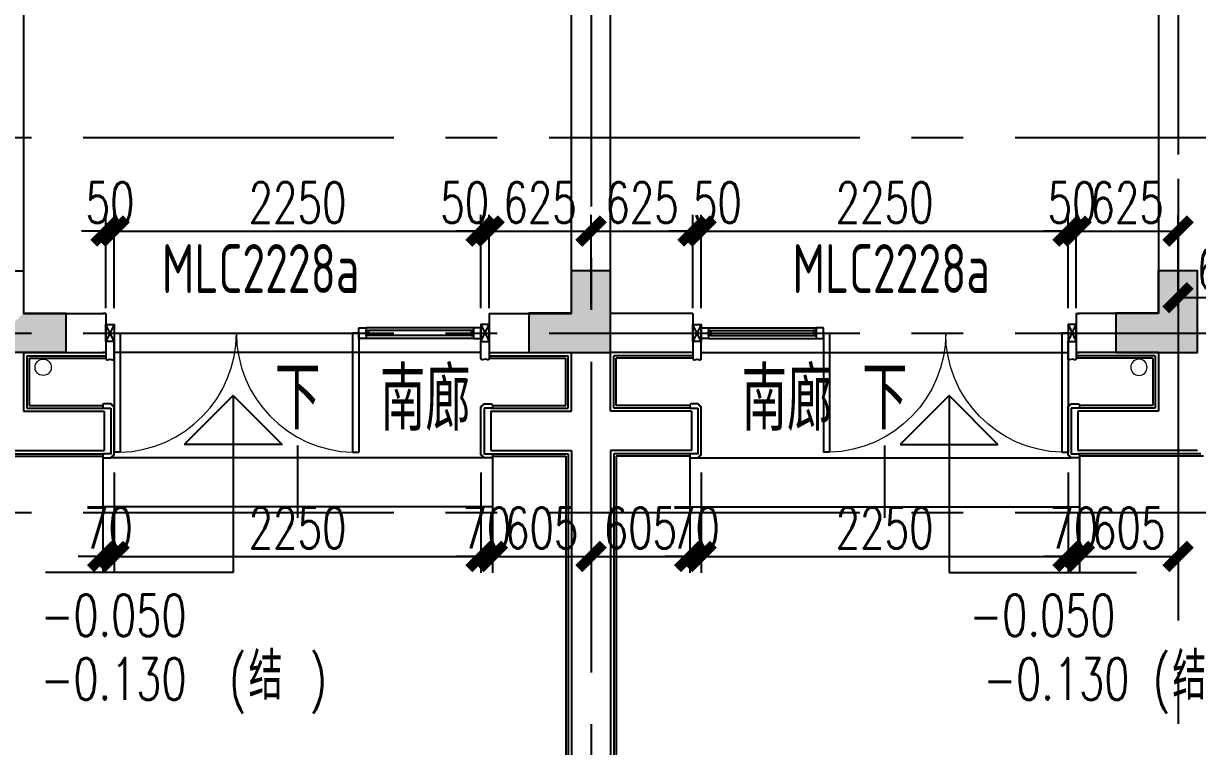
# Model space of a CAD drawing. Extents: x 296441 to 853063, y 459050 to 1117990.
# Drawn here: x 626218 to 633418, y 723777 to 728211 of the extents above; entities that cross this region are included whole.
import ezdxf

# ---------------------------------------------------------------- set-up
doc = ezdxf.new("R2010")
doc.units = 0
doc.header["$LTSCALE"] = 1000
doc.linetypes.add('14-GRID$0$CENTER2', pattern=[28.575, 19.05, -3.175, 3.175, -3.175])
for name, color, linetype in [('0-COL', 50, 'Continuous'), ('0-COL-H1', 170, 'Continuous'), ('14-GRID$0$G-GRID', 9, '14-GRID$0$CENTER2'), ('14-PLAN-BS01-P$0$A-OVLK', 140, 'Continuous'), ('14-PLAN-BS01-P$0$A-WALL-FNSH', 6, 'Continuous'), ('20-PLAN-FL01-P$0$A-WALL', 1, 'Continuous'), ('DIM_ELEV', 3, 'Continuous'), ('DZ-3-TEXT-FL01$0$A-ROOM-IDEN', 4, 'Continuous'), ('DZ-PLAN-MAIN-FL01$0$A-WIND-IDEN', 33, 'Continuous'), ('DZ-TEXT-FL01$0$A-ROOM-IDEN', 4, 'Continuous'), ('E-TEXT-BS01-MI-14$0$A-WIND-IDEN', 33, 'Continuous'), ('E2-E3-FL01$0$A-WALL', 1, 'Continuous'), ('E2-E3-FL01$0$E1-FL01$0$A-ANNO-ARRW', 2, 'Continuous'), ('E2-E3-FL01$0$E1-FL01$0$A-DOOR', 4, 'Continuous'), ('E2-E3-FL01$0$E1-FL01$0$A-FLOR', 23, 'Continuous'), ('E2-E3-FL01$0$E1-FL01$0$A-OVLK', 140, 'Continuous'), ('E2-E3-FL01$0$E1-FL01$0$A-SECT-WIND', 155, 'Continuous'), ('E2-E3-FL01$0$E1-FL01$0$A-SECT-WOOD', 17, 'Continuous'), ('E2-E3-FL01$0$E1-FL01$0$A-WALL', 1, 'Continuous'), ('E2-E3-FL01$0$E1-FL01$0$A-WALL-FNSH', 6, 'Continuous'), ('E2-E3-FL01$0$E1-FL01$0$G-XREF', 2, 'Continuous'), ('E2-E3-FL01$0$menchuangtao1$0$A-DETL-STONE', 42, 'Continuous'), ('E2-E3-FL01$0$menchuangtao1$0$A-WALL', 1, 'Continuous'), ('E2-E3-FL01$0$menchuangtao1$0$A_CUR_FRAME', 112, 'Continuous'), ('E2-E3-FL01$0$menchuangtao2$0$A-DETL-STONE', 42, 'Continuous'), ('E2-E3-FL01$0$menchuangtao2$0$A-WALL', 1, 'Continuous'), ('E4-FL01$0$E1-FL01$0$A-WALL', 1, 'Continuous'), ('PUB_TEXT', 7, 'Continuous'), ('ZT1_Dim---标注---PM、LM、DY、JD', 252, 'Continuous')]:
    doc.layers.add(name, color=color, linetype=linetype)
doc.layers.add('E2-E3-FL01$0$E1-FL01$0$P-SEWG-EQPM', color=4, linetype='Continuous', lineweight=0)
doc.styles.add('_TCH_DIM', font='SIMPLEX', dxfattribs={"bigfont": 'GBCBIG'})
doc.styles.get("Standard").update_dxf_attribs({"font": 'gbenor.shx', "bigfont": 'gbcbig.shx'})
doc.styles.add('ZT-DIMSTYLE', font='ROMANS.shx', dxfattribs={"width": 0.7, "bigfont": 'CHINESE.shx'})
doc.dimstyles.new('ZT-DIM100', dxfattribs={"dimscale": 100, "dimtxt": 2.5, "dimasz": 1.5, "dimexe": 1, "dimexo": 1, "dimgap": 0.5, "dimtad": 1, "dimdec": 0, "dimdsep": 46, "dimtxsty": 'ZT-DIMSTYLE', "dimblk": 'ARCHTICK', "dimcen": 2.5, "dimclrd": 175, "dimclre": 175, "dimclrt": 7, "dimazin": 2, "dimtfac": 1, "dimtix": 1, "dimtmove": 2, "dimatfit": 3, "dimfxl": 0, "dimarcsym": 0})

# ---------------------------------------------------------------- blocks, each defined once
blk = doc.blocks.new('tt14')
at = {"layer": 'DIM_ELEV'}
for p, q in [((827947.5, 242204.8), (827647.5, 241904.8)), ((827947.5, 242204.8), (828247.5, 241904.8)), ((827947.5, 242204.8), (827947.5, 241119.3)), ((828247.5, 241904.8), (827647.5, 241904.8)), ((827947.5, 241119.3), (826797.5, 241119.3))]:
    blk.add_line(p, q, dxfattribs=at)
at = {"layer": 'DZ-TEXT-FL01$0$A-ROOM-IDEN'}
blk.add_text('南廊', height=385.82, dxfattribs=at).set_placement((828849.1, 241989))
at = {"layer": 'E-TEXT-BS01-MI-14$0$A-WIND-IDEN', "color": 2, "width": 0.8}
blk.add_text('MLC2228a', height=300, dxfattribs=at).set_placement((827510.8, 242833.7))
at = {"layer": 'PUB_TEXT', "style": '_TCH_DIM', "width": 0.705882}
for s, p in [('-0.050', (826767.5, 240729.3)), ('(', (827922.7, 240339.3)), (')', (828416.2, 240339.3)), ('-0.130', (826767.5, 240339.3))]:
    blk.add_text(s, height=255, dxfattribs=at).set_placement(p)
at = {"layer": 'PUB_TEXT', "style": '_TCH_DIM'}
blk.add_text('结', height=289.4, dxfattribs=at).set_placement((828042.7, 240339.3))
blk = doc.blocks.new('tt13')
at = {"layer": 'DIM_ELEV'}
for p, q in [((861478.1, 242204.8), (861178.1, 241904.8)), ((861478.1, 242204.8), (861778.1, 241904.8)), ((861478.1, 242204.8), (861478.1, 241119.3)), ((861178.1, 241904.8), (861778.1, 241904.8)), ((861478.1, 241119.3), (862628.1, 241119.3))]:
    blk.add_line(p, q, dxfattribs=at)
at = {"layer": 'DZ-3-TEXT-FL01$0$A-ROOM-IDEN'}
blk.add_text('南廊', height=385.82, dxfattribs=at).set_placement((860206.3, 241989))
at = {"layer": 'DZ-PLAN-MAIN-FL01$0$A-WIND-IDEN', "color": 2, "width": 0.8}
blk.add_text('MLC2228a', height=300, dxfattribs=at).set_placement((860517.7, 242833.7))
at = {"layer": 'PUB_TEXT', "style": '_TCH_DIM', "width": 0.705882}
for s, p in [('-0.050', (861603.8, 240729.3)), ('(', (862728.1, 240339.3)), ('-0.130', (861689.5, 240339.3))]:
    blk.add_text(s, height=255, dxfattribs=at).set_placement(p)
at = {"layer": 'PUB_TEXT', "style": '_TCH_DIM'}
blk.add_text('结', height=289.4, dxfattribs=at).set_placement((862848.1, 240339.3))
blk = doc.blocks.new('E2-E3-FL01$0$menchuangtao1')
at = {"layer": 'E2-E3-FL01$0$menchuangtao1$0$A-DETL-STONE'}
blk.add_lwpolyline([(-10, -52.5), (-10, -159.2, -0.471625), (-15, -162.1, -0.528396), (-19.5, -164.7, 0.241692), (-50.5, -164.7, -0.528396), (-55, -162.1, -0.471625), (-60, -159.2), (-60, -52.5)], format="xyb", close=True, dxfattribs=at)
at = {"layer": 'E2-E3-FL01$0$menchuangtao1$0$A-WALL'}
for p, q in [((-10, 120), (-10, -120)), ((-10, 120), (10, 120)), ((-10, -120), (10, -120))]:
    blk.add_line(p, q, dxfattribs=at)
at = {"layer": 'E2-E3-FL01$0$menchuangtao1$0$A_CUR_FRAME'}
for p, q in [((-60, -52.5), (-10, 52.5)), ((-60, 52.5), (-10, -52.5))]:
    blk.add_line(p, q, dxfattribs=at)
blk.add_lwpolyline([(-10, -52.5), (-10, 52.5), (-60, 52.5), (-60, -52.5)], close=True, dxfattribs=at)
blk = doc.blocks.new('E2-E3-FL01$0$menchuangtao2')
at = {"layer": 'E2-E3-FL01$0$menchuangtao2$0$A-DETL-STONE'}
blk.add_lwpolyline([(40, 140), (40, -140), (40, -140), (-10, -140), (-10, -159), (-4, -165), (42, -165), (45, -162), (45, -159), (48, -159), (48, -156, 0.414214), (57, -147), (60, -147), (60, -147), (60, 147), (57, 147, 0.414214), (48, 156), (48, 159), (45, 159), (45, 162), (42, 165), (-4, 165), (-10, 159), (-10, 140)], format="xyb", close=True, dxfattribs=at)
at = {"layer": 'E2-E3-FL01$0$menchuangtao2$0$A-WALL'}
blk.add_line((0, 120), (0, -120), dxfattribs=at)
blk.add_line((0, 120), (0, -120), dxfattribs=at)
blk = doc.blocks.new('E2-E3-FL01$0$E1-FL01$0$B-PLAN-FL01$0$$DorLib2D$00000002')
for p, q in [((-0.5, 0), (-0.5, 0.4875)), ((-0.475, 0.4875), (-0.5, 0.4875)), ((-0.475, 0), (-0.475, 0.4875)), ((0.475, 0), (0.475, 0.4875)), ((0.475, 0.4875), (0.5, 0.4875)), ((0.5, 0), (0.5, 0.4875)), ((-0.5, 0), (-0.475, 0)), ((0.5, 0), (0.475, 0))]:
    blk.add_line(p, q)
at = {"lineweight": 13}
for centre, start, end in [((-0.4875, 0), 0, 88.5307), ((0.4875, 0), 91.4693, 180)]:
    blk.add_arc(centre, 0.4875, start, end, dxfattribs=at)
blk = doc.blocks.new('E2-E3-FL01$0$E1-FL01$0$750----DDDD')
at = {"layer": 'E2-E3-FL01$0$E1-FL01$0$A-SECT-WIND'}
for p, q in [((45, 32.5), (705, 32.5)), ((60, 15), (690, 15)), ((45, -32.5), (705, -32.5)), ((60, -15), (690, -15))]:
    blk.add_line(p, q, dxfattribs=at)
at = {"layer": 'E2-E3-FL01$0$E1-FL01$0$A-SECT-WOOD'}
for points in [[(0, 32.5), (45, 32.5), (45, -32.5), (0, -32.5)], [(60, 15), (60, -15), (45, -15), (45, 15)], [(690, 15), (690, -15), (705, -15), (705, 15)], [(750, 32.5), (705, 32.5), (705, -32.5), (750, -32.5)]]:
    blk.add_lwpolyline(points, close=True, dxfattribs=at)
blk = doc.blocks.new('9.6N一层')
at = {"layer": 'E2-E3-FL01$0$A-WALL'}
blk.add_line((704356.5, 205143.4), (704861.5, 205143.4), dxfattribs=at)
blk.add_lwpolyline([(704861.5, 205143.4), (704861.5, 209103.4)], dxfattribs=at)
at = {"layer": 'E2-E3-FL01$0$E1-FL01$0$A-ANNO-ARRW'}
blk.add_lwpolyline([(703181.5, 204333.3, 0, 0, 0), (703181.5, 204190.9, 80, 0, 0), (703181.5, 203890.9, 0, 0, 0)], format="xyseb", dxfattribs=at)
blk.add_lwpolyline([(703181.5, 204333.3), (703181.5, 203890.9)], dxfattribs=at)
at = {"layer": 'E2-E3-FL01$0$E1-FL01$0$A-FLOR'}
blk.add_line((704306.5, 204903.4), (702056.5, 204903.4), dxfattribs=at)
at = {"layer": 'E2-E3-FL01$0$E1-FL01$0$A-OVLK'}
for p, q in [((701536.5, 204868.4), (701536.5, 204578.4)), ((701536.5, 204868.4), (702006.5, 204868.4)), ((704356.5, 204868.4), (704826.5, 204868.4)), ((704826.5, 204578.4), (704826.5, 204868.4)), ((701536.5, 204578.4), (701986.5, 204578.4)), ((704376.5, 204578.4), (704826.5, 204578.4)), ((701226.5, 204268.4), (701986.5, 204268.4)), ((701986.5, 204264.4), (701986.5, 203958.4)), ((704376.5, 204268.4), (704826.5, 204268.4)), ((704376.5, 204264.4), (704376.5, 203958.4)), ((704826.5, 204268.4), (704826.5, 203923.4)), ((704324.5, 204258.4), (702038.5, 204258.4)), ((704376.5, 203958.4), (701986.5, 203958.4))]:
    blk.add_line(p, q, dxfattribs=at)
at = {"layer": 'E2-E3-FL01$0$E1-FL01$0$A-WALL'}
for p, q in [((704861.5, 205143.4), (704861.5, 209103.4)), ((701501.5, 208143.4), (701501.5, 205143.4)), ((701501.5, 205143.4), (701996.5, 205143.4)), ((704366.5, 205143.4), (704861.5, 205143.4)), ((701501.5, 204903.4), (701501.5, 204543.4)), ((701501.5, 204903.4), (701996.5, 204903.4)), ((704366.5, 204903.4), (704861.5, 204903.4)), ((704861.5, 204543.4), (704861.5, 204903.4)), ((701501.5, 204543.4), (701996.5, 204543.4)), ((704366.5, 204543.4), (704861.5, 204543.4)), ((701261.5, 204303.4), (701996.5, 204303.4)), ((704366.5, 204303.4), (704861.5, 204303.4)), ((704861.5, 204303.4), (704861.5, 203923.4))]:
    blk.add_line(p, q, dxfattribs=at)
at = {"layer": 'E2-E3-FL01$0$E1-FL01$0$A-WALL-FNSH'}
for p, q in [((701521.5, 204883.4), (701521.5, 204563.4)), ((701521.5, 204883.4), (702006.5, 204883.4)), ((704356.5, 204883.4), (704841.5, 204883.4)), ((704841.5, 204563.4), (704841.5, 204883.4)), ((701521.5, 204563.4), (701996.5, 204563.4)), ((704366.5, 204563.4), (704841.5, 204563.4)), ((701241.5, 204283.4), (701996.5, 204283.4)), ((704366.5, 204283.4), (704841.5, 204283.4)), ((704841.5, 204283.4), (704841.5, 203923.4))]:
    blk.add_line(p, q, dxfattribs=at)
at = {"layer": 'E2-E3-FL01$0$E1-FL01$0$P-SEWG-EQPM'}
blk.add_circle((701621.5, 204813.4), 50, dxfattribs=at)
at = {"extrusion": (0, 0, -1), "zscale": -1}
blk.add_blockref('E2-E3-FL01$0$E1-FL01$0$750----DDDD', (-704306.5, 205023.4), dxfattribs=at)
at = {"layer": 'E2-E3-FL01$0$E1-FL01$0$A-DOOR', "xscale": 1500, "yscale": 1500, "zscale": 1500, "rotation": 180}
blk.add_blockref('E2-E3-FL01$0$E1-FL01$0$B-PLAN-FL01$0$$DorLib2D$00000002', (702806.5, 205023.4), dxfattribs=at)
at = {"layer": 'E2-E3-FL01$0$E1-FL01$0$G-XREF', "extrusion": (0, 0, -1), "zscale": -1}
for name, p in [('E2-E3-FL01$0$menchuangtao1', (-701996.5, 205023.4)), ('E2-E3-FL01$0$menchuangtao2', (-704366.5, 204423.4))]:
    blk.add_blockref(name, p, dxfattribs=at)
at = {"layer": 'E2-E3-FL01$0$E1-FL01$0$G-XREF'}
for name, p in [('E2-E3-FL01$0$menchuangtao1', (704366.5, 205023.4)), ('E2-E3-FL01$0$menchuangtao2', (701996.5, 204423.4))]:
    blk.add_blockref(name, p, dxfattribs=at)
blk = doc.blocks.new('_ArchTick')
at = {"color": 0, "linetype": 'ByBlock', "const_width": 0.4}
blk.add_lwpolyline([(-0.5, -0.5), (0.5, 0.5)], dxfattribs=at)
blk = doc.blocks.new('*D909')
at = {"layer": 'Defpoints', "color": 0, "ltscale": 1000, "transparency": 16777216}
for p in [(632693.5, 725557.6), (633298.5, 725557.6), (633298.5, 724942.2)]:
    blk.add_point(p, dxfattribs=at)
at = {"layer": 'ZT1_Dim---标注---PM、LM、DY、JD', "color": 175, "linetype": 'ByBlock', "lineweight": -2, "ltscale": 1000, "transparency": 16777216}
for p, q in [((632693.5, 725457.6), (632693.5, 724842.2)), ((633298.5, 725457.6), (633298.5, 724842.2)), ((632693.5, 724942.2), (633298.5, 724942.2))]:
    blk.add_line(p, q, dxfattribs=at)
at = {"layer": 'ZT1_Dim---标注---PM、LM、DY、JD', "color": 175, "lineweight": -2, "ltscale": 1000, "transparency": 16777216, "xscale": 150, "yscale": 150, "zscale": 150, "rotation": 180}
blk.add_blockref('_ArchTick', (632693.5, 724942.2), dxfattribs=at)
at = {"layer": 'ZT1_Dim---标注---PM、LM、DY、JD', "color": 175, "lineweight": -2, "ltscale": 1000, "transparency": 16777216, "xscale": 150, "yscale": 150, "zscale": 150}
blk.add_blockref('_ArchTick', (633298.5, 724942.2), dxfattribs=at)
at = {"layer": 'ZT1_Dim---标注---PM、LM、DY、JD', "color": 7, "ltscale": 1000, "transparency": 16777216, "insert": (632996, 725117.2), "char_height": 250, "attachment_point": 5, "style": 'ZT-DIMSTYLE'}
blk.add_mtext('605', dxfattribs=at)
blk = doc.blocks.new('*D910')
at = {"layer": 'Defpoints', "color": 0, "ltscale": 1000, "transparency": 16777216}
for p in [(632623.5, 725557.6), (632693.5, 725557.6), (632693.5, 724942.2)]:
    blk.add_point(p, dxfattribs=at)
at = {"layer": 'ZT1_Dim---标注---PM、LM、DY、JD', "color": 175, "linetype": 'ByBlock', "lineweight": -2, "ltscale": 1000, "transparency": 16777216}
for p, q in [((632623.5, 725457.6), (632623.5, 724842.2)), ((632693.5, 725457.6), (632693.5, 724842.2)), ((632623.5, 724942.2), (632473.5, 724942.2)), ((632623.5, 724942.2), (632693.5, 724942.2)), ((632693.5, 724942.2), (632843.5, 724942.2))]:
    blk.add_line(p, q, dxfattribs=at)
at = {"layer": 'ZT1_Dim---标注---PM、LM、DY、JD', "color": 175, "lineweight": -2, "ltscale": 1000, "transparency": 16777216, "xscale": 150, "yscale": 150, "zscale": 150}
blk.add_blockref('_ArchTick', (632623.5, 724942.2), dxfattribs=at)
at = {"layer": 'ZT1_Dim---标注---PM、LM、DY、JD', "color": 175, "lineweight": -2, "ltscale": 1000, "transparency": 16777216, "xscale": 150, "yscale": 150, "zscale": 150, "rotation": 180}
blk.add_blockref('_ArchTick', (632693.5, 724942.2), dxfattribs=at)
at = {"layer": 'ZT1_Dim---标注---PM、LM、DY、JD', "color": 7, "ltscale": 1000, "transparency": 16777216, "insert": (632658.5, 725117.2), "char_height": 250, "attachment_point": 5, "style": 'ZT-DIMSTYLE'}
blk.add_mtext('70', dxfattribs=at)
blk = doc.blocks.new('*D911')
at = {"layer": 'Defpoints', "color": 0, "ltscale": 1000, "transparency": 16777216}
for p in [(630373.5, 725557.6), (632623.5, 725557.6), (632623.5, 724942.2)]:
    blk.add_point(p, dxfattribs=at)
at = {"layer": 'ZT1_Dim---标注---PM、LM、DY、JD', "color": 175, "linetype": 'ByBlock', "lineweight": -2, "ltscale": 1000, "transparency": 16777216}
for p, q in [((630373.5, 725457.6), (630373.5, 724842.2)), ((632623.5, 725457.6), (632623.5, 724842.2)), ((630373.5, 724942.2), (632623.5, 724942.2))]:
    blk.add_line(p, q, dxfattribs=at)
at = {"layer": 'ZT1_Dim---标注---PM、LM、DY、JD', "color": 175, "lineweight": -2, "ltscale": 1000, "transparency": 16777216, "xscale": 150, "yscale": 150, "zscale": 150, "rotation": 180}
blk.add_blockref('_ArchTick', (630373.5, 724942.2), dxfattribs=at)
at = {"layer": 'ZT1_Dim---标注---PM、LM、DY、JD', "color": 175, "lineweight": -2, "ltscale": 1000, "transparency": 16777216, "xscale": 150, "yscale": 150, "zscale": 150}
blk.add_blockref('_ArchTick', (632623.5, 724942.2), dxfattribs=at)
at = {"layer": 'ZT1_Dim---标注---PM、LM、DY、JD', "color": 7, "ltscale": 1000, "transparency": 16777216, "insert": (631498.5, 725117.2), "char_height": 250, "attachment_point": 5, "style": 'ZT-DIMSTYLE'}
blk.add_mtext('2250', dxfattribs=at)
blk = doc.blocks.new('*D912')
at = {"layer": 'Defpoints', "color": 0, "ltscale": 1000, "transparency": 16777216}
for p in [(630303.5, 725557.6), (630373.5, 725557.6), (630373.5, 724942.2)]:
    blk.add_point(p, dxfattribs=at)
at = {"layer": 'ZT1_Dim---标注---PM、LM、DY、JD', "color": 175, "linetype": 'ByBlock', "lineweight": -2, "ltscale": 1000, "transparency": 16777216}
for p, q in [((630303.5, 725457.6), (630303.5, 724842.2)), ((630373.5, 725457.6), (630373.5, 724842.2)), ((630303.5, 724942.2), (630153.5, 724942.2)), ((630303.5, 724942.2), (630373.5, 724942.2)), ((630373.5, 724942.2), (630523.5, 724942.2))]:
    blk.add_line(p, q, dxfattribs=at)
at = {"layer": 'ZT1_Dim---标注---PM、LM、DY、JD', "color": 175, "lineweight": -2, "ltscale": 1000, "transparency": 16777216, "xscale": 150, "yscale": 150, "zscale": 150}
blk.add_blockref('_ArchTick', (630303.5, 724942.2), dxfattribs=at)
at = {"layer": 'ZT1_Dim---标注---PM、LM、DY、JD', "color": 175, "lineweight": -2, "ltscale": 1000, "transparency": 16777216, "xscale": 150, "yscale": 150, "zscale": 150, "rotation": 180}
blk.add_blockref('_ArchTick', (630373.5, 724942.2), dxfattribs=at)
at = {"layer": 'ZT1_Dim---标注---PM、LM、DY、JD', "color": 7, "ltscale": 1000, "transparency": 16777216, "insert": (630338.5, 725117.2), "char_height": 250, "attachment_point": 5, "style": 'ZT-DIMSTYLE'}
blk.add_mtext('70', dxfattribs=at)
blk = doc.blocks.new('*D913')
at = {"layer": 'Defpoints', "color": 0, "ltscale": 1000, "transparency": 16777216}
for p in [(629698.5, 725557.6), (630303.5, 725557.6), (630303.5, 724942.2)]:
    blk.add_point(p, dxfattribs=at)
at = {"layer": 'ZT1_Dim---标注---PM、LM、DY、JD', "color": 175, "linetype": 'ByBlock', "lineweight": -2, "ltscale": 1000, "transparency": 16777216}
for p, q in [((629698.5, 725457.6), (629698.5, 724842.2)), ((630303.5, 725457.6), (630303.5, 724842.2)), ((629698.5, 724942.2), (630303.5, 724942.2))]:
    blk.add_line(p, q, dxfattribs=at)
at = {"layer": 'ZT1_Dim---标注---PM、LM、DY、JD', "color": 175, "lineweight": -2, "ltscale": 1000, "transparency": 16777216, "xscale": 150, "yscale": 150, "zscale": 150, "rotation": 180}
blk.add_blockref('_ArchTick', (629698.5, 724942.2), dxfattribs=at)
at = {"layer": 'ZT1_Dim---标注---PM、LM、DY、JD', "color": 175, "lineweight": -2, "ltscale": 1000, "transparency": 16777216, "xscale": 150, "yscale": 150, "zscale": 150}
blk.add_blockref('_ArchTick', (630303.5, 724942.2), dxfattribs=at)
at = {"layer": 'ZT1_Dim---标注---PM、LM、DY、JD', "color": 7, "ltscale": 1000, "transparency": 16777216, "insert": (630001, 725117.2), "char_height": 250, "attachment_point": 5, "style": 'ZT-DIMSTYLE'}
blk.add_mtext('605', dxfattribs=at)
blk = doc.blocks.new('*D914')
at = {"layer": 'Defpoints', "color": 0, "ltscale": 1000, "transparency": 16777216}
for p in [(629093.5, 725557.6), (629698.5, 725557.6), (629698.5, 724942.2)]:
    blk.add_point(p, dxfattribs=at)
at = {"layer": 'ZT1_Dim---标注---PM、LM、DY、JD', "color": 175, "linetype": 'ByBlock', "lineweight": -2, "ltscale": 1000, "transparency": 16777216}
for p, q in [((629093.5, 725457.6), (629093.5, 724842.2)), ((629698.5, 725457.6), (629698.5, 724842.2)), ((629093.5, 724942.2), (629698.5, 724942.2))]:
    blk.add_line(p, q, dxfattribs=at)
at = {"layer": 'ZT1_Dim---标注---PM、LM、DY、JD', "color": 175, "lineweight": -2, "ltscale": 1000, "transparency": 16777216, "xscale": 150, "yscale": 150, "zscale": 150, "rotation": 180}
blk.add_blockref('_ArchTick', (629093.5, 724942.2), dxfattribs=at)
at = {"layer": 'ZT1_Dim---标注---PM、LM、DY、JD', "color": 175, "lineweight": -2, "ltscale": 1000, "transparency": 16777216, "xscale": 150, "yscale": 150, "zscale": 150}
blk.add_blockref('_ArchTick', (629698.5, 724942.2), dxfattribs=at)
at = {"layer": 'ZT1_Dim---标注---PM、LM、DY、JD', "color": 7, "ltscale": 1000, "transparency": 16777216, "insert": (629396, 725117.2), "char_height": 250, "attachment_point": 5, "style": 'ZT-DIMSTYLE'}
blk.add_mtext('605', dxfattribs=at)
blk = doc.blocks.new('*D915')
at = {"layer": 'Defpoints', "color": 0, "ltscale": 1000, "transparency": 16777216}
for p in [(629023.5, 725557.6), (629093.5, 725557.6), (629093.5, 724942.2)]:
    blk.add_point(p, dxfattribs=at)
at = {"layer": 'ZT1_Dim---标注---PM、LM、DY、JD', "color": 175, "linetype": 'ByBlock', "lineweight": -2, "ltscale": 1000, "transparency": 16777216}
for p, q in [((629023.5, 725457.6), (629023.5, 724842.2)), ((629093.5, 725457.6), (629093.5, 724842.2)), ((629023.5, 724942.2), (628873.5, 724942.2)), ((629023.5, 724942.2), (629093.5, 724942.2)), ((629093.5, 724942.2), (629243.5, 724942.2))]:
    blk.add_line(p, q, dxfattribs=at)
at = {"layer": 'ZT1_Dim---标注---PM、LM、DY、JD', "color": 175, "lineweight": -2, "ltscale": 1000, "transparency": 16777216, "xscale": 150, "yscale": 150, "zscale": 150}
blk.add_blockref('_ArchTick', (629023.5, 724942.2), dxfattribs=at)
at = {"layer": 'ZT1_Dim---标注---PM、LM、DY、JD', "color": 175, "lineweight": -2, "ltscale": 1000, "transparency": 16777216, "xscale": 150, "yscale": 150, "zscale": 150, "rotation": 180}
blk.add_blockref('_ArchTick', (629093.5, 724942.2), dxfattribs=at)
at = {"layer": 'ZT1_Dim---标注---PM、LM、DY、JD', "color": 7, "ltscale": 1000, "transparency": 16777216, "insert": (629058.5, 725117.2), "char_height": 250, "attachment_point": 5, "style": 'ZT-DIMSTYLE'}
blk.add_mtext('70', dxfattribs=at)
blk = doc.blocks.new('*D916')
at = {"layer": 'Defpoints', "color": 0, "ltscale": 1000, "transparency": 16777216}
for p in [(626773.5, 725557.6), (629023.5, 725557.6), (629023.5, 724942.2)]:
    blk.add_point(p, dxfattribs=at)
at = {"layer": 'ZT1_Dim---标注---PM、LM、DY、JD', "color": 175, "linetype": 'ByBlock', "lineweight": -2, "ltscale": 1000, "transparency": 16777216}
for p, q in [((626773.5, 725457.6), (626773.5, 724842.2)), ((629023.5, 725457.6), (629023.5, 724842.2)), ((626773.5, 724942.2), (629023.5, 724942.2))]:
    blk.add_line(p, q, dxfattribs=at)
at = {"layer": 'ZT1_Dim---标注---PM、LM、DY、JD', "color": 175, "lineweight": -2, "ltscale": 1000, "transparency": 16777216, "xscale": 150, "yscale": 150, "zscale": 150, "rotation": 180}
blk.add_blockref('_ArchTick', (626773.5, 724942.2), dxfattribs=at)
at = {"layer": 'ZT1_Dim---标注---PM、LM、DY、JD', "color": 175, "lineweight": -2, "ltscale": 1000, "transparency": 16777216, "xscale": 150, "yscale": 150, "zscale": 150}
blk.add_blockref('_ArchTick', (629023.5, 724942.2), dxfattribs=at)
at = {"layer": 'ZT1_Dim---标注---PM、LM、DY、JD', "color": 7, "ltscale": 1000, "transparency": 16777216, "insert": (627898.5, 725117.2), "char_height": 250, "attachment_point": 5, "style": 'ZT-DIMSTYLE'}
blk.add_mtext('2250', dxfattribs=at)
blk = doc.blocks.new('*D917')
at = {"layer": 'Defpoints', "color": 0, "ltscale": 1000, "transparency": 16777216}
for p in [(626703.5, 725557.6), (626773.5, 725557.6), (626773.5, 724942.2)]:
    blk.add_point(p, dxfattribs=at)
at = {"layer": 'ZT1_Dim---标注---PM、LM、DY、JD', "color": 175, "linetype": 'ByBlock', "lineweight": -2, "ltscale": 1000, "transparency": 16777216}
for p, q in [((626703.5, 725457.6), (626703.5, 724842.2)), ((626773.5, 725457.6), (626773.5, 724842.2)), ((626703.5, 724942.2), (626553.5, 724942.2)), ((626703.5, 724942.2), (626773.5, 724942.2)), ((626773.5, 724942.2), (626923.5, 724942.2))]:
    blk.add_line(p, q, dxfattribs=at)
at = {"layer": 'ZT1_Dim---标注---PM、LM、DY、JD', "color": 175, "lineweight": -2, "ltscale": 1000, "transparency": 16777216, "xscale": 150, "yscale": 150, "zscale": 150}
blk.add_blockref('_ArchTick', (626703.5, 724942.2), dxfattribs=at)
at = {"layer": 'ZT1_Dim---标注---PM、LM、DY、JD', "color": 175, "lineweight": -2, "ltscale": 1000, "transparency": 16777216, "xscale": 150, "yscale": 150, "zscale": 150, "rotation": 180}
blk.add_blockref('_ArchTick', (626773.5, 724942.2), dxfattribs=at)
at = {"layer": 'ZT1_Dim---标注---PM、LM、DY、JD', "color": 7, "ltscale": 1000, "transparency": 16777216, "insert": (626738.5, 725117.2), "char_height": 250, "attachment_point": 5, "style": 'ZT-DIMSTYLE'}
blk.add_mtext('70', dxfattribs=at)
blk = doc.blocks.new('*D918')
at = {"layer": 'Defpoints', "color": 0, "ltscale": 1000, "transparency": 16777216}
for p in [(633298.5, 726937.7), (632673.5, 726365.1), (633298.5, 726365.1)]:
    blk.add_point(p, dxfattribs=at)
at = {"layer": 'ZT1_Dim---标注---PM、LM、DY、JD', "color": 175, "linetype": 'ByBlock', "lineweight": -2, "ltscale": 1000, "transparency": 16777216}
for p, q in [((632673.5, 726465.1), (632673.5, 727037.7)), ((633298.5, 726465.1), (633298.5, 727037.7)), ((632673.5, 726937.7), (633298.5, 726937.7))]:
    blk.add_line(p, q, dxfattribs=at)
at = {"layer": 'ZT1_Dim---标注---PM、LM、DY、JD', "color": 175, "lineweight": -2, "ltscale": 1000, "transparency": 16777216, "xscale": 150, "yscale": 150, "zscale": 150, "rotation": 180}
blk.add_blockref('_ArchTick', (632673.5, 726937.7), dxfattribs=at)
at = {"layer": 'ZT1_Dim---标注---PM、LM、DY、JD', "color": 175, "lineweight": -2, "ltscale": 1000, "transparency": 16777216, "xscale": 150, "yscale": 150, "zscale": 150}
blk.add_blockref('_ArchTick', (633298.5, 726937.7), dxfattribs=at)
at = {"layer": 'ZT1_Dim---标注---PM、LM、DY、JD', "color": 7, "ltscale": 1000, "transparency": 16777216, "insert": (632986, 727112.7), "char_height": 250, "attachment_point": 5, "style": 'ZT-DIMSTYLE'}
blk.add_mtext('625', dxfattribs=at)
blk = doc.blocks.new('*D919')
at = {"layer": 'Defpoints', "color": 0, "ltscale": 1000, "transparency": 16777216}
for p in [(632673.5, 726937.7), (632623.5, 726365.1), (632673.5, 726365.1)]:
    blk.add_point(p, dxfattribs=at)
at = {"layer": 'ZT1_Dim---标注---PM、LM、DY、JD', "color": 175, "linetype": 'ByBlock', "lineweight": -2, "ltscale": 1000, "transparency": 16777216}
for p, q in [((632623.5, 726465.1), (632623.5, 727037.7)), ((632673.5, 726465.1), (632673.5, 727037.7)), ((632623.5, 726937.7), (632473.5, 726937.7)), ((632623.5, 726937.7), (632673.5, 726937.7)), ((632673.5, 726937.7), (632823.5, 726937.7))]:
    blk.add_line(p, q, dxfattribs=at)
at = {"layer": 'ZT1_Dim---标注---PM、LM、DY、JD', "color": 175, "lineweight": -2, "ltscale": 1000, "transparency": 16777216, "xscale": 150, "yscale": 150, "zscale": 150}
blk.add_blockref('_ArchTick', (632623.5, 726937.7), dxfattribs=at)
at = {"layer": 'ZT1_Dim---标注---PM、LM、DY、JD', "color": 175, "lineweight": -2, "ltscale": 1000, "transparency": 16777216, "xscale": 150, "yscale": 150, "zscale": 150, "rotation": 180}
blk.add_blockref('_ArchTick', (632673.5, 726937.7), dxfattribs=at)
at = {"layer": 'ZT1_Dim---标注---PM、LM、DY、JD', "color": 7, "ltscale": 1000, "transparency": 16777216, "insert": (632648.5, 727112.7), "char_height": 250, "attachment_point": 5, "style": 'ZT-DIMSTYLE'}
blk.add_mtext('50', dxfattribs=at)
blk = doc.blocks.new('*D920')
at = {"layer": 'Defpoints', "color": 0, "ltscale": 1000, "transparency": 16777216}
for p in [(632623.5, 726937.7), (630373.5, 726365.1), (632623.5, 726365.1)]:
    blk.add_point(p, dxfattribs=at)
at = {"layer": 'ZT1_Dim---标注---PM、LM、DY、JD', "color": 175, "linetype": 'ByBlock', "lineweight": -2, "ltscale": 1000, "transparency": 16777216}
for p, q in [((630373.5, 726465.1), (630373.5, 727037.7)), ((632623.5, 726465.1), (632623.5, 727037.7)), ((630373.5, 726937.7), (632623.5, 726937.7))]:
    blk.add_line(p, q, dxfattribs=at)
at = {"layer": 'ZT1_Dim---标注---PM、LM、DY、JD', "color": 175, "lineweight": -2, "ltscale": 1000, "transparency": 16777216, "xscale": 150, "yscale": 150, "zscale": 150, "rotation": 180}
blk.add_blockref('_ArchTick', (630373.5, 726937.7), dxfattribs=at)
at = {"layer": 'ZT1_Dim---标注---PM、LM、DY、JD', "color": 175, "lineweight": -2, "ltscale": 1000, "transparency": 16777216, "xscale": 150, "yscale": 150, "zscale": 150}
blk.add_blockref('_ArchTick', (632623.5, 726937.7), dxfattribs=at)
at = {"layer": 'ZT1_Dim---标注---PM、LM、DY、JD', "color": 7, "ltscale": 1000, "transparency": 16777216, "insert": (631498.5, 727112.7), "char_height": 250, "attachment_point": 5, "style": 'ZT-DIMSTYLE'}
blk.add_mtext('2250', dxfattribs=at)
blk = doc.blocks.new('*D921')
at = {"layer": 'Defpoints', "color": 0, "ltscale": 1000, "transparency": 16777216}
for p in [(630373.5, 726937.7), (630323.5, 726365.1), (630373.5, 726365.1)]:
    blk.add_point(p, dxfattribs=at)
at = {"layer": 'ZT1_Dim---标注---PM、LM、DY、JD', "color": 175, "linetype": 'ByBlock', "lineweight": -2, "ltscale": 1000, "transparency": 16777216}
for p, q in [((630323.5, 726465.1), (630323.5, 727037.7)), ((630373.5, 726465.1), (630373.5, 727037.7)), ((630323.5, 726937.7), (630173.5, 726937.7)), ((630323.5, 726937.7), (630373.5, 726937.7)), ((630373.5, 726937.7), (630523.5, 726937.7))]:
    blk.add_line(p, q, dxfattribs=at)
at = {"layer": 'ZT1_Dim---标注---PM、LM、DY、JD', "color": 175, "lineweight": -2, "ltscale": 1000, "transparency": 16777216, "xscale": 150, "yscale": 150, "zscale": 150}
blk.add_blockref('_ArchTick', (630323.5, 726937.7), dxfattribs=at)
at = {"layer": 'ZT1_Dim---标注---PM、LM、DY、JD', "color": 175, "lineweight": -2, "ltscale": 1000, "transparency": 16777216, "xscale": 150, "yscale": 150, "zscale": 150, "rotation": 180}
blk.add_blockref('_ArchTick', (630373.5, 726937.7), dxfattribs=at)
at = {"layer": 'ZT1_Dim---标注---PM、LM、DY、JD', "color": 7, "ltscale": 1000, "transparency": 16777216, "insert": (630473.5, 727112.7), "char_height": 250, "attachment_point": 5, "style": 'ZT-DIMSTYLE'}
blk.add_mtext('50', dxfattribs=at)
blk = doc.blocks.new('*D922')
at = {"layer": 'Defpoints', "color": 0, "ltscale": 1000, "transparency": 16777216}
for p in [(630323.5, 726937.7), (629698.5, 726365.1), (630323.5, 726365.1)]:
    blk.add_point(p, dxfattribs=at)
at = {"layer": 'ZT1_Dim---标注---PM、LM、DY、JD', "color": 175, "linetype": 'ByBlock', "lineweight": -2, "ltscale": 1000, "transparency": 16777216}
for p, q in [((629698.5, 726465.1), (629698.5, 727037.7)), ((630323.5, 726465.1), (630323.5, 727037.7)), ((629698.5, 726937.7), (630323.5, 726937.7))]:
    blk.add_line(p, q, dxfattribs=at)
at = {"layer": 'ZT1_Dim---标注---PM、LM、DY、JD', "color": 175, "lineweight": -2, "ltscale": 1000, "transparency": 16777216, "xscale": 150, "yscale": 150, "zscale": 150, "rotation": 180}
blk.add_blockref('_ArchTick', (629698.5, 726937.7), dxfattribs=at)
at = {"layer": 'ZT1_Dim---标注---PM、LM、DY、JD', "color": 175, "lineweight": -2, "ltscale": 1000, "transparency": 16777216, "xscale": 150, "yscale": 150, "zscale": 150}
blk.add_blockref('_ArchTick', (630323.5, 726937.7), dxfattribs=at)
at = {"layer": 'ZT1_Dim---标注---PM、LM、DY、JD', "color": 7, "ltscale": 1000, "transparency": 16777216, "insert": (630011, 727112.7), "char_height": 250, "attachment_point": 5, "style": 'ZT-DIMSTYLE'}
blk.add_mtext('625', dxfattribs=at)
blk = doc.blocks.new('*D923')
at = {"layer": 'Defpoints', "color": 0, "ltscale": 1000, "transparency": 16777216}
for p in [(629698.5, 726937.7), (629073.5, 726365.1), (629698.5, 726365.1)]:
    blk.add_point(p, dxfattribs=at)
at = {"layer": 'ZT1_Dim---标注---PM、LM、DY、JD', "color": 175, "linetype": 'ByBlock', "lineweight": -2, "ltscale": 1000, "transparency": 16777216}
for p, q in [((629073.5, 726465.1), (629073.5, 727037.7)), ((629698.5, 726465.1), (629698.5, 727037.7)), ((629073.5, 726937.7), (629698.5, 726937.7))]:
    blk.add_line(p, q, dxfattribs=at)
at = {"layer": 'ZT1_Dim---标注---PM、LM、DY、JD', "color": 175, "lineweight": -2, "ltscale": 1000, "transparency": 16777216, "xscale": 150, "yscale": 150, "zscale": 150, "rotation": 180}
blk.add_blockref('_ArchTick', (629073.5, 726937.7), dxfattribs=at)
at = {"layer": 'ZT1_Dim---标注---PM、LM、DY、JD', "color": 175, "lineweight": -2, "ltscale": 1000, "transparency": 16777216, "xscale": 150, "yscale": 150, "zscale": 150}
blk.add_blockref('_ArchTick', (629698.5, 726937.7), dxfattribs=at)
at = {"layer": 'ZT1_Dim---标注---PM、LM、DY、JD', "color": 7, "ltscale": 1000, "transparency": 16777216, "insert": (629386, 727112.7), "char_height": 250, "attachment_point": 5, "style": 'ZT-DIMSTYLE'}
blk.add_mtext('625', dxfattribs=at)
blk = doc.blocks.new('*D924')
at = {"layer": 'Defpoints', "color": 0, "ltscale": 1000, "transparency": 16777216}
for p in [(629073.5, 726937.7), (629023.5, 726365.1), (629073.5, 726365.1)]:
    blk.add_point(p, dxfattribs=at)
at = {"layer": 'ZT1_Dim---标注---PM、LM、DY、JD', "color": 175, "linetype": 'ByBlock', "lineweight": -2, "ltscale": 1000, "transparency": 16777216}
for p, q in [((629023.5, 726465.1), (629023.5, 727037.7)), ((629073.5, 726465.1), (629073.5, 727037.7)), ((629023.5, 726937.7), (628873.5, 726937.7)), ((629023.5, 726937.7), (629073.5, 726937.7)), ((629073.5, 726937.7), (629223.5, 726937.7))]:
    blk.add_line(p, q, dxfattribs=at)
at = {"layer": 'ZT1_Dim---标注---PM、LM、DY、JD', "color": 175, "lineweight": -2, "ltscale": 1000, "transparency": 16777216, "xscale": 150, "yscale": 150, "zscale": 150}
blk.add_blockref('_ArchTick', (629023.5, 726937.7), dxfattribs=at)
at = {"layer": 'ZT1_Dim---标注---PM、LM、DY、JD', "color": 175, "lineweight": -2, "ltscale": 1000, "transparency": 16777216, "xscale": 150, "yscale": 150, "zscale": 150, "rotation": 180}
blk.add_blockref('_ArchTick', (629073.5, 726937.7), dxfattribs=at)
at = {"layer": 'ZT1_Dim---标注---PM、LM、DY、JD', "color": 7, "ltscale": 1000, "transparency": 16777216, "insert": (628923.5, 727112.7), "char_height": 250, "attachment_point": 5, "style": 'ZT-DIMSTYLE'}
blk.add_mtext('50', dxfattribs=at)
blk = doc.blocks.new('*D925')
at = {"layer": 'Defpoints', "color": 0, "ltscale": 1000, "transparency": 16777216}
for p in [(629023.5, 726937.7), (626773.5, 726365.1), (629023.5, 726365.1)]:
    blk.add_point(p, dxfattribs=at)
at = {"layer": 'ZT1_Dim---标注---PM、LM、DY、JD', "color": 175, "linetype": 'ByBlock', "lineweight": -2, "ltscale": 1000, "transparency": 16777216}
for p, q in [((626773.5, 726465.1), (626773.5, 727037.7)), ((629023.5, 726465.1), (629023.5, 727037.7)), ((626773.5, 726937.7), (629023.5, 726937.7))]:
    blk.add_line(p, q, dxfattribs=at)
at = {"layer": 'ZT1_Dim---标注---PM、LM、DY、JD', "color": 175, "lineweight": -2, "ltscale": 1000, "transparency": 16777216, "xscale": 150, "yscale": 150, "zscale": 150, "rotation": 180}
blk.add_blockref('_ArchTick', (626773.5, 726937.7), dxfattribs=at)
at = {"layer": 'ZT1_Dim---标注---PM、LM、DY、JD', "color": 175, "lineweight": -2, "ltscale": 1000, "transparency": 16777216, "xscale": 150, "yscale": 150, "zscale": 150}
blk.add_blockref('_ArchTick', (629023.5, 726937.7), dxfattribs=at)
at = {"layer": 'ZT1_Dim---标注---PM、LM、DY、JD', "color": 7, "ltscale": 1000, "transparency": 16777216, "insert": (627898.5, 727112.7), "char_height": 250, "attachment_point": 5, "style": 'ZT-DIMSTYLE'}
blk.add_mtext('2250', dxfattribs=at)
blk = doc.blocks.new('*D926')
at = {"layer": 'Defpoints', "color": 0, "ltscale": 1000, "transparency": 16777216}
for p in [(626773.5, 726937.7), (626723.5, 726365.1), (626773.5, 726365.1)]:
    blk.add_point(p, dxfattribs=at)
at = {"layer": 'ZT1_Dim---标注---PM、LM、DY、JD', "color": 175, "linetype": 'ByBlock', "lineweight": -2, "ltscale": 1000, "transparency": 16777216}
for p, q in [((626723.5, 726465.1), (626723.5, 727037.7)), ((626773.5, 726465.1), (626773.5, 727037.7)), ((626723.5, 726937.7), (626573.5, 726937.7)), ((626723.5, 726937.7), (626773.5, 726937.7)), ((626773.5, 726937.7), (626923.5, 726937.7))]:
    blk.add_line(p, q, dxfattribs=at)
at = {"layer": 'ZT1_Dim---标注---PM、LM、DY、JD', "color": 175, "lineweight": -2, "ltscale": 1000, "transparency": 16777216, "xscale": 150, "yscale": 150, "zscale": 150}
blk.add_blockref('_ArchTick', (626723.5, 726937.7), dxfattribs=at)
at = {"layer": 'ZT1_Dim---标注---PM、LM、DY、JD', "color": 175, "lineweight": -2, "ltscale": 1000, "transparency": 16777216, "xscale": 150, "yscale": 150, "zscale": 150, "rotation": 180}
blk.add_blockref('_ArchTick', (626773.5, 726937.7), dxfattribs=at)
at = {"layer": 'ZT1_Dim---标注---PM、LM、DY、JD', "color": 7, "ltscale": 1000, "transparency": 16777216, "insert": (626748.5, 727112.7), "char_height": 250, "attachment_point": 5, "style": 'ZT-DIMSTYLE'}
blk.add_mtext('50', dxfattribs=at)
blk = doc.blocks.new('*D927')
at = {"layer": 'Defpoints', "color": 0, "ltscale": 1000, "transparency": 16777216}
for p in [(633298.5, 727357.6), (633978.5, 727357.6), (633978.5, 726529.8)]:
    blk.add_point(p, dxfattribs=at)
at = {"layer": 'ZT1_Dim---标注---PM、LM、DY、JD', "color": 175, "linetype": 'ByBlock', "lineweight": -2, "ltscale": 1000, "transparency": 16777216}
for p, q in [((633298.5, 727257.6), (633298.5, 726429.8)), ((633978.5, 727257.6), (633978.5, 726429.8)), ((633298.5, 726529.8), (633978.5, 726529.8))]:
    blk.add_line(p, q, dxfattribs=at)
at = {"layer": 'ZT1_Dim---标注---PM、LM、DY、JD', "color": 175, "lineweight": -2, "ltscale": 1000, "transparency": 16777216, "xscale": 150, "yscale": 150, "zscale": 150, "rotation": 180}
blk.add_blockref('_ArchTick', (633298.5, 726529.8), dxfattribs=at)
at = {"layer": 'ZT1_Dim---标注---PM、LM、DY、JD', "color": 175, "lineweight": -2, "ltscale": 1000, "transparency": 16777216, "xscale": 150, "yscale": 150, "zscale": 150}
blk.add_blockref('_ArchTick', (633978.5, 726529.8), dxfattribs=at)
at = {"layer": 'ZT1_Dim---标注---PM、LM、DY、JD', "color": 7, "ltscale": 1000, "transparency": 16777216, "insert": (633638.5, 726704.8), "char_height": 250, "attachment_point": 5, "style": 'ZT-DIMSTYLE'}
blk.add_mtext('680', dxfattribs=at)
blk = doc.blocks.new('A$C38AD7E8D')
at = {"layer": '0-COL', "color": 6}
for points in [[(17520, -13420), (17520, -13680), (17780, -13680), (17780, -13920), (17280, -13920), (17280, -13420)], [(20880, -13420), (20880, -13680), (20620, -13680), (20620, -13920), (21120, -13920), (21120, -13420)], [(24480, -13420), (24480, -13680), (24220, -13680), (24220, -13920), (24720, -13920), (24720, -13420)]]:
    blk.add_lwpolyline(points, close=True, dxfattribs=at)
at = {"layer": '0-COL-H1', "color": 254}
for points in [[(20880, -13420), (21120, -13420), (20880, -13680), (21120, -13920)], [(24480, -13420), (24720, -13420), (24480, -13680), (24720, -13920)], [(17520, -13680), (17280, -13920), (17780, -13680), (17780, -13920)], [(20880, -13680), (21120, -13920), (20620, -13680), (20620, -13920)], [(24480, -13680), (24720, -13920), (24220, -13680), (24220, -13920)]]:
    blk.add_solid(points, dxfattribs=at)

msp = doc.modelspace()

# ---------------------------------------------------------------- linework, layer by layer
at = {"layer": '14-GRID$0$G-GRID', "color": 8, "ltscale": 0.1}
for p, q in [((629698.5, 748996.4), (629698.5, 716237.9)), ((633298.5, 729312.6), (633298.5, 716237.9)), ((595151, 727512.6), (674432.5, 727512.6)), ((595151, 726312.6), (674432.5, 726312.6)), ((595151, 725212.6), (674432.5, 725212.6))]:
    msp.add_line(p, q, dxfattribs=at)
at = {"layer": '14-PLAN-BS01-P$0$A-OVLK'}
for p, q in [((629543.4, 725212.6), (629543.4, 719467.6)), ((629853.5, 725212.6), (629853.5, 719467.6))]:
    msp.add_line(p, q, dxfattribs=at)
at = {"layer": '14-PLAN-BS01-P$0$A-WALL-FNSH'}
for p, q in [((629558.4, 725212.6), (629558.4, 719452.6)), ((629838.5, 725212.6), (629838.5, 719452.6))]:
    msp.add_line(p, q, dxfattribs=at)
at = {"layer": '20-PLAN-FL01-P$0$A-WALL', "color": 1}
msp.add_line((629818.5, 725212.6), (629818.5, 719432.6), dxfattribs=at)
at = {"layer": 'E4-FL01$0$E1-FL01$0$A-WALL'}
msp.add_line((629578.5, 725592.6), (629578.5, 719432.6), dxfattribs=at)

# ---------------------------------------------------------------- block references
for name, p in [('tt13', (-229584.3, 483724.4)), ('9.6N一层', (-75283, 521289.2)), ('A$C38AD7E8D', (608697, 740114.1, -13.6))]:
    msp.add_blockref(name, p)
at = {"layer": 'DIM_ELEV', "xscale": -1}
msp.add_blockref('9.6N一层', (1334680, 521289.2), dxfattribs=at)
at = {"layer": 'DZ-PLAN-MAIN-FL01$0$A-WIND-IDEN'}
msp.add_blockref('tt14', (-200444.3, 483724.4), dxfattribs=at)

# ---------------------------------------------------------------- texts
at = {"layer": 'DZ-TEXT-FL01$0$A-ROOM-IDEN'}
for p in [(627760.3, 725720.6, -0.2), (631360.3, 725720.6, -0.2)]:
    msp.add_text('下', height=385.8, dxfattribs=at).set_placement(p)

# ---------------------------------------------------------------- dimensions: what is measured, and where the dimension line sits
at = {"layer": 'ZT1_Dim---标注---PM、LM、DY、JD', "ltscale": 1000}
for base, p1, p2, picture, middle in [((633978.5, 726529.8), (633298.5, 727357.6), (633978.5, 727357.6), '*D927', (633638.5, 726704.8)), ((626773.5, 726937.7), (626723.5, 726365.1), (626773.5, 726365.1), '*D926', (626748.5, 727112.7)), ((629023.5, 726937.7), (626773.5, 726365.1), (629023.5, 726365.1), '*D925', (627898.5, 727112.7)), ((629698.5, 726937.7), (629073.5, 726365.1), (629698.5, 726365.1), '*D923', (629386, 727112.7)), ((630323.5, 726937.7), (629698.5, 726365.1), (630323.5, 726365.1), '*D922', (630011, 727112.7)), ((632623.5, 726937.7), (630373.5, 726365.1), (632623.5, 726365.1), '*D920', (631498.5, 727112.7)), ((632673.5, 726937.7), (632623.5, 726365.1), (632673.5, 726365.1), '*D919', (632648.5, 727112.7)), ((633298.5, 726937.7), (632673.5, 726365.1), (633298.5, 726365.1), '*D918', (632986, 727112.7)), ((626773.5, 724942.2), (626703.5, 725557.6), (626773.5, 725557.6), '*D917', (626738.5, 725117.2)), ((629023.5, 724942.2), (626773.5, 725557.6), (629023.5, 725557.6), '*D916', (627898.5, 725117.2)), ((629093.5, 724942.2), (629023.5, 725557.6), (629093.5, 725557.6), '*D915', (629058.5, 725117.2)), ((629698.5, 724942.2), (629093.5, 725557.6), (629698.5, 725557.6), '*D914', (629396, 725117.2)), ((630303.5, 724942.2), (629698.5, 725557.6), (630303.5, 725557.6), '*D913', (630001, 725117.2)), ((630373.5, 724942.2), (630303.5, 725557.6), (630373.5, 725557.6), '*D912', (630338.5, 725117.2)), ((632623.5, 724942.2), (630373.5, 725557.6), (632623.5, 725557.6), '*D911', (631498.5, 725117.2)), ((632693.5, 724942.2), (632623.5, 725557.6), (632693.5, 725557.6), '*D910', (632658.5, 725117.2)), ((633298.5, 724942.2), (632693.5, 725557.6), (633298.5, 725557.6), '*D909', (632996, 725117.2))]:
    dim = msp.add_linear_dim(base=base, p1=p1, p2=p2, dimstyle='ZT-DIM100', dxfattribs=at)
    dim.commit()
    dim.dimension.update_dxf_attribs({"geometry": picture, "text_midpoint": middle})
for base, p1, p2, picture, middle in [((629073.5, 726937.7), (629023.5, 726365.1), (629073.5, 726365.1), '*D924', (628923.5, 727112.7)), ((630373.5, 726937.7), (630323.5, 726365.1), (630373.5, 726365.1), '*D921', (630473.5, 727112.7))]:
    dim = msp.add_linear_dim(base=base, p1=p1, p2=p2, dimstyle='ZT-DIM100', dxfattribs=at)
    dim.commit()
    dim.dimension.update_dxf_attribs({"geometry": picture, "text_midpoint": middle, "dimtype": 160})

doc.saveas('drawing.dxf')
